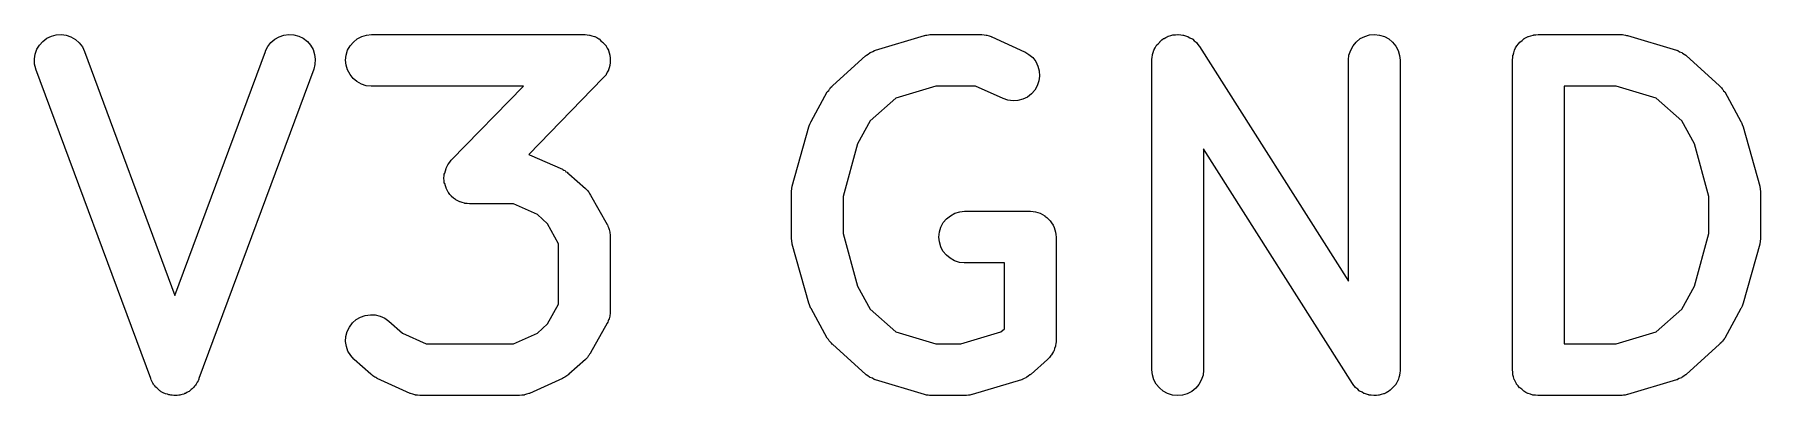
# Model space of a CAD drawing. Extents: x 195.1 to 235.6, y -142.5 to -103.4.
# Drawn here: x 230.39 to 235.41, y -109.08 to -108.03 of the extents above; entities that cross this region are included whole.
import ezdxf

# ---------------------------------------------------------------- set-up
doc = ezdxf.new("R2010")
doc.units = 0
doc.layers.add('BLACK', color=7, linetype='CONTINUOUS')

msp = doc.modelspace()

# ---------------------------------------------------------------- linework, layer by layer
at = {"layer": 'BLACK', "linetype": 'CONTINUOUS'}
for p, q in [((230.416, -108.052), (230.428, -108.043)), ((230.428, -108.043), (230.441, -108.037)), ((230.441, -108.037), (230.455, -108.033)), ((230.455, -108.033), (230.47, -108.032)), ((230.47, -108.032), (230.484, -108.034)), ((230.484, -108.034), (230.498, -108.039)), ((230.498, -108.039), (230.511, -108.047)), ((231.09, -108.046), (231.103, -108.039)), ((231.103, -108.039), (231.117, -108.034)), ((231.117, -108.034), (231.131, -108.032)), ((231.131, -108.032), (231.146, -108.033)), ((231.146, -108.033), (231.16, -108.037)), ((231.16, -108.037), (231.173, -108.043)), ((231.173, -108.043), (231.185, -108.052)), ((231.33, -108.045), (231.343, -108.038)), ((231.343, -108.038), (231.357, -108.034)), ((231.357, -108.034), (231.371, -108.032)), ((231.371, -108.032), (231.99, -108.032)), ((231.99, -108.032), (231.992, -108.032)), ((231.992, -108.032), (231.998, -108.033)), ((231.998, -108.033), (232.005, -108.034)), ((232.005, -108.034), (232.005, -108.034)), ((232.005, -108.034), (232.006, -108.034)), ((232.006, -108.034), (232.012, -108.036)), ((232.012, -108.036), (232.019, -108.038)), ((232.019, -108.038), (232.019, -108.038)), ((232.019, -108.038), (232.02, -108.038)), ((232.02, -108.038), (232.026, -108.041)), ((232.026, -108.041), (232.032, -108.045)), ((232.836, -108.078), (232.978, -108.035)), ((232.978, -108.035), (232.979, -108.035)), ((232.979, -108.035), (232.982, -108.034)), ((232.982, -108.034), (232.985, -108.034)), ((232.985, -108.034), (232.99, -108.033)), ((232.99, -108.033), (232.994, -108.032)), ((232.994, -108.032), (232.997, -108.032)), ((232.997, -108.032), (233, -108.032)), ((233, -108.032), (233.143, -108.032)), ((233.143, -108.032), (233.144, -108.032)), ((233.144, -108.032), (233.145, -108.032)), ((233.145, -108.032), (233.145, -108.032)), ((233.145, -108.032), (233.152, -108.033)), ((233.152, -108.033), (233.158, -108.034)), ((233.158, -108.034), (233.159, -108.034)), ((233.159, -108.034), (233.16, -108.034)), ((233.16, -108.034), (233.166, -108.036)), ((233.166, -108.036), (233.172, -108.038)), ((233.172, -108.038), (233.173, -108.039)), ((233.173, -108.039), (233.174, -108.039)), ((233.174, -108.039), (233.269, -108.082)), ((233.668, -108.048), (233.673, -108.044)), ((233.673, -108.044), (233.674, -108.044)), ((233.674, -108.044), (233.675, -108.044)), ((233.675, -108.044), (233.68, -108.041)), ((233.68, -108.041), (233.686, -108.038)), ((233.686, -108.038), (233.687, -108.037)), ((233.687, -108.037), (233.688, -108.037)), ((233.688, -108.037), (233.694, -108.035)), ((233.694, -108.035), (233.7, -108.033)), ((233.7, -108.033), (233.701, -108.033)), ((233.701, -108.033), (233.702, -108.033)), ((233.702, -108.033), (233.708, -108.033)), ((233.708, -108.033), (233.715, -108.032)), ((233.715, -108.032), (233.716, -108.032)), ((233.716, -108.032), (233.716, -108.032)), ((233.716, -108.032), (233.723, -108.033)), ((233.723, -108.033), (233.729, -108.034)), ((233.729, -108.034), (233.73, -108.034)), ((233.73, -108.034), (233.731, -108.034)), ((233.731, -108.034), (233.737, -108.036)), ((233.737, -108.036), (233.743, -108.038)), ((233.743, -108.038), (233.744, -108.038)), ((233.744, -108.038), (233.745, -108.039)), ((233.745, -108.039), (233.75, -108.042)), ((233.75, -108.042), (233.756, -108.045)), ((234.233, -108.054), (234.245, -108.044)), ((234.245, -108.044), (234.258, -108.038)), ((234.258, -108.038), (234.272, -108.033)), ((234.272, -108.033), (234.286, -108.032)), ((234.286, -108.032), (234.301, -108.034)), ((234.301, -108.034), (234.315, -108.038)), ((234.315, -108.038), (234.328, -108.045)), ((234.721, -108.044), (234.727, -108.041)), ((234.721, -108.045), (234.721, -108.044)), ((234.727, -108.041), (234.733, -108.038)), ((234.733, -108.038), (234.734, -108.038)), ((234.734, -108.038), (234.741, -108.036)), ((234.734, -108.038), (234.734, -108.038)), ((234.741, -108.036), (234.747, -108.034)), ((234.747, -108.034), (234.748, -108.034)), ((234.748, -108.034), (234.748, -108.033)), ((234.748, -108.033), (234.755, -108.033)), ((234.755, -108.033), (234.762, -108.032)), ((234.762, -108.032), (235, -108.032)), ((235, -108.032), (235.001, -108.032)), ((235.001, -108.032), (235.004, -108.032)), ((235.004, -108.032), (235.007, -108.032)), ((235.007, -108.032), (235.011, -108.033)), ((235.011, -108.033), (235.016, -108.034)), ((235.016, -108.034), (235.019, -108.035)), ((235.019, -108.035), (235.022, -108.035)), ((235.022, -108.035), (235.164, -108.078)), ((230.392, -108.103), (230.394, -108.089)), ((230.394, -108.089), (230.399, -108.075)), ((230.399, -108.075), (230.406, -108.063)), ((230.406, -108.063), (230.416, -108.052)), ((230.511, -108.047), (230.522, -108.056)), ((230.522, -108.056), (230.531, -108.068)), ((230.531, -108.068), (230.537, -108.081)), ((230.537, -108.081), (230.8, -108.791)), ((230.8, -108.791), (231.063, -108.081)), ((231.063, -108.08), (231.07, -108.067)), ((231.063, -108.081), (231.063, -108.08)), ((231.07, -108.067), (231.079, -108.055)), ((231.079, -108.055), (231.09, -108.046)), ((231.185, -108.052), (231.194, -108.063)), ((231.194, -108.063), (231.202, -108.076)), ((231.202, -108.076), (231.206, -108.09)), ((231.206, -108.09), (231.208, -108.104)), ((231.296, -108.107), (231.298, -108.092)), ((231.298, -108.092), (231.302, -108.078)), ((231.302, -108.078), (231.309, -108.065)), ((231.309, -108.065), (231.319, -108.054)), ((231.319, -108.054), (231.33, -108.045)), ((232.032, -108.045), (232.032, -108.045)), ((232.032, -108.045), (232.033, -108.045)), ((232.033, -108.045), (232.038, -108.05)), ((232.038, -108.05), (232.043, -108.054)), ((232.043, -108.054), (232.044, -108.054)), ((232.044, -108.054), (232.044, -108.055)), ((232.044, -108.055), (232.048, -108.06)), ((232.048, -108.06), (232.053, -108.065)), ((232.053, -108.065), (232.053, -108.066)), ((232.053, -108.066), (232.053, -108.066)), ((232.053, -108.066), (232.056, -108.072)), ((232.056, -108.072), (232.06, -108.078)), ((232.06, -108.078), (232.06, -108.078)), ((232.06, -108.078), (232.06, -108.079)), ((232.06, -108.079), (232.062, -108.085)), ((232.062, -108.085), (232.064, -108.092)), ((232.064, -108.092), (232.064, -108.092)), ((232.064, -108.092), (232.064, -108.093)), ((232.064, -108.093), (232.065, -108.1)), ((232.712, -108.18), (232.807, -108.094)), ((232.807, -108.094), (232.808, -108.094)), ((232.808, -108.094), (232.809, -108.093)), ((232.809, -108.093), (232.81, -108.092)), ((232.81, -108.092), (232.815, -108.089)), ((232.815, -108.089), (232.82, -108.085)), ((232.82, -108.085), (232.821, -108.084)), ((232.821, -108.084), (232.822, -108.084)), ((232.822, -108.084), (232.828, -108.081)), ((232.828, -108.081), (232.833, -108.079)), ((232.833, -108.079), (232.834, -108.079)), ((232.834, -108.079), (232.836, -108.078)), ((233.269, -108.082), (233.27, -108.082)), ((233.27, -108.082), (233.282, -108.09)), ((233.282, -108.09), (233.293, -108.099)), ((233.64, -108.098), (233.641, -108.092)), ((233.641, -108.09), (233.643, -108.084)), ((233.641, -108.091), (233.641, -108.09)), ((233.641, -108.092), (233.641, -108.091)), ((233.643, -108.084), (233.645, -108.078)), ((233.645, -108.078), (233.646, -108.077)), ((233.646, -108.076), (233.649, -108.071)), ((233.646, -108.077), (233.646, -108.076)), ((233.649, -108.071), (233.652, -108.065)), ((233.652, -108.065), (233.653, -108.064)), ((233.653, -108.063), (233.658, -108.059)), ((233.653, -108.064), (233.653, -108.063)), ((233.658, -108.059), (233.662, -108.054)), ((233.662, -108.053), (233.663, -108.052)), ((233.662, -108.054), (233.662, -108.053)), ((233.663, -108.052), (233.668, -108.048)), ((233.756, -108.045), (233.757, -108.045)), ((233.757, -108.045), (233.758, -108.046)), ((233.758, -108.046), (233.762, -108.05)), ((233.762, -108.05), (233.768, -108.054)), ((233.768, -108.054), (233.768, -108.055)), ((233.768, -108.055), (233.769, -108.055)), ((233.769, -108.055), (233.773, -108.061)), ((233.773, -108.061), (233.777, -108.066)), ((233.777, -108.066), (233.777, -108.066)), ((233.777, -108.066), (233.778, -108.067)), ((233.778, -108.067), (234.211, -108.749)), ((234.211, -108.106), (234.212, -108.092)), ((234.212, -108.092), (234.217, -108.078)), ((234.217, -108.078), (234.224, -108.065)), ((234.224, -108.065), (234.233, -108.054)), ((234.328, -108.045), (234.339, -108.054)), ((234.339, -108.054), (234.348, -108.066)), ((234.348, -108.066), (234.355, -108.079)), ((234.355, -108.079), (234.359, -108.093)), ((234.359, -108.093), (234.361, -108.107)), ((234.688, -108.099), (234.688, -108.092)), ((234.688, -108.092), (234.689, -108.092)), ((234.689, -108.092), (234.691, -108.085)), ((234.689, -108.092), (234.689, -108.092)), ((234.691, -108.085), (234.693, -108.078)), ((234.693, -108.078), (234.696, -108.071)), ((234.693, -108.078), (234.693, -108.078)), ((234.693, -108.078), (234.693, -108.078)), ((234.696, -108.071), (234.7, -108.065)), ((234.7, -108.065), (234.705, -108.059)), ((234.7, -108.065), (234.7, -108.065)), ((234.7, -108.065), (234.7, -108.065)), ((234.705, -108.059), (234.709, -108.054)), ((234.709, -108.054), (234.715, -108.049)), ((234.709, -108.054), (234.709, -108.054)), ((234.709, -108.054), (234.709, -108.054)), ((234.715, -108.049), (234.72, -108.045)), ((234.72, -108.045), (234.721, -108.045)), ((235.164, -108.078), (235.165, -108.078)), ((235.165, -108.078), (235.167, -108.079)), ((235.167, -108.079), (235.168, -108.079)), ((235.168, -108.079), (235.173, -108.082)), ((235.173, -108.082), (235.179, -108.084)), ((235.179, -108.084), (235.18, -108.085)), ((235.18, -108.085), (235.181, -108.086)), ((235.181, -108.086), (235.186, -108.089)), ((235.186, -108.089), (235.191, -108.092)), ((235.191, -108.092), (235.192, -108.093)), ((235.192, -108.093), (235.193, -108.094)), ((235.193, -108.094), (235.288, -108.18)), ((230.392, -108.118), (230.392, -108.103)), ((230.396, -108.132), (230.392, -108.118)), ((230.396, -108.133), (230.396, -108.132)), ((230.73, -109.033), (230.396, -108.133)), ((231.204, -108.133), (230.87, -109.033)), ((231.207, -108.119), (231.204, -108.133)), ((231.208, -108.104), (231.207, -108.119)), ((231.298, -108.121), (231.296, -108.107)), ((231.302, -108.135), (231.298, -108.121)), ((231.309, -108.148), (231.302, -108.135)), ((232.056, -108.142), (232.053, -108.148)), ((232.06, -108.136), (232.056, -108.142)), ((232.062, -108.129), (232.06, -108.135)), ((232.06, -108.135), (232.06, -108.136)), ((232.06, -108.136), (232.06, -108.136)), ((232.064, -108.122), (232.062, -108.129)), ((232.065, -108.114), (232.064, -108.121)), ((232.064, -108.121), (232.064, -108.122)), ((232.064, -108.122), (232.064, -108.122)), ((232.065, -108.1), (232.065, -108.106)), ((232.065, -108.106), (232.065, -108.107)), ((232.065, -108.107), (232.065, -108.108)), ((232.065, -108.108), (232.065, -108.114)), ((233.293, -108.099), (233.302, -108.111)), ((233.302, -108.111), (233.308, -108.124)), ((233.308, -108.124), (233.312, -108.138)), ((233.312, -108.138), (233.313, -108.153)), ((233.639, -108.105), (233.64, -108.098)), ((233.639, -108.106), (233.639, -108.105)), ((233.639, -108.105), (233.639, -108.105)), ((233.639, -108.107), (233.639, -108.106)), ((233.639, -109.007), (233.639, -108.107)), ((234.211, -108.107), (234.211, -108.106)), ((234.211, -108.749), (234.211, -108.107)), ((234.361, -108.107), (234.361, -109.007)), ((234.687, -108.106), (234.688, -108.099)), ((234.687, -108.107), (234.687, -108.106)), ((234.687, -109.007), (234.687, -108.107)), ((234.687, -108.107), (234.687, -108.107)), ((234.687, -108.107), (234.687, -108.107)), ((234.687, -108.107), (234.687, -108.107)), ((231.318, -108.16), (231.309, -108.148)), ((231.329, -108.169), (231.318, -108.16)), ((231.342, -108.176), (231.329, -108.169)), ((231.356, -108.181), (231.342, -108.176)), ((231.37, -108.182), (231.356, -108.181)), ((231.371, -108.182), (231.37, -108.182)), ((231.813, -108.182), (231.371, -108.182)), ((231.603, -108.398), (231.813, -108.182)), ((232.044, -108.159), (231.829, -108.381)), ((232.048, -108.154), (232.044, -108.159)), ((232.053, -108.149), (232.048, -108.154)), ((232.053, -108.148), (232.053, -108.149)), ((232.053, -108.149), (232.053, -108.149)), ((232.697, -108.198), (232.7, -108.195)), ((232.7, -108.195), (232.702, -108.191)), ((232.702, -108.191), (232.704, -108.189)), ((232.704, -108.189), (232.705, -108.186)), ((232.705, -108.186), (232.709, -108.183)), ((232.709, -108.183), (232.712, -108.18)), ((233.011, -108.182), (232.895, -108.217)), ((233.127, -108.182), (233.011, -108.182)), ((233.207, -108.218), (233.127, -108.182)), ((233.299, -108.194), (233.289, -108.205)), ((233.306, -108.181), (233.299, -108.194)), ((233.311, -108.167), (233.306, -108.181)), ((233.313, -108.153), (233.311, -108.167)), ((234.837, -108.182), (234.837, -108.932)), ((234.989, -108.182), (234.837, -108.182)), ((235.105, -108.217), (234.989, -108.182)), ((235.288, -108.18), (235.289, -108.181)), ((235.289, -108.181), (235.292, -108.184)), ((235.292, -108.184), (235.295, -108.187)), ((235.295, -108.187), (235.297, -108.19)), ((235.297, -108.19), (235.299, -108.192)), ((235.299, -108.192), (235.301, -108.196)), ((232.649, -108.285), (232.696, -108.199)), ((232.696, -108.199), (232.697, -108.198)), ((232.895, -108.217), (232.821, -108.283)), ((233.221, -108.223), (233.207, -108.218)), ((233.236, -108.225), (233.221, -108.223)), ((233.25, -108.224), (233.236, -108.225)), ((233.264, -108.22), (233.25, -108.224)), ((233.278, -108.214), (233.264, -108.22)), ((233.289, -108.205), (233.278, -108.214)), ((235.179, -108.283), (235.105, -108.217)), ((235.301, -108.196), (235.304, -108.199)), ((235.304, -108.199), (235.351, -108.285)), ((232.643, -108.298), (232.645, -108.293)), ((232.645, -108.293), (232.648, -108.287)), ((232.648, -108.286), (232.649, -108.285)), ((232.648, -108.287), (232.648, -108.286)), ((232.821, -108.283), (232.784, -108.35)), ((235.216, -108.35), (235.179, -108.283)), ((235.351, -108.285), (235.352, -108.286)), ((235.352, -108.286), (235.352, -108.287)), ((235.352, -108.287), (235.353, -108.288)), ((235.353, -108.288), (235.355, -108.294)), ((235.355, -108.294), (235.357, -108.299)), ((232.594, -108.473), (232.642, -108.301)), ((232.642, -108.3), (232.643, -108.299)), ((232.642, -108.301), (232.642, -108.3)), ((232.643, -108.299), (232.643, -108.298)), ((235.357, -108.299), (235.358, -108.3)), ((235.358, -108.3), (235.358, -108.301)), ((235.358, -108.301), (235.406, -108.473)), ((231.829, -108.381), (231.83, -108.381)), ((231.83, -108.381), (231.83, -108.381)), ((231.83, -108.381), (231.831, -108.382)), ((231.831, -108.382), (231.926, -108.424)), ((232.784, -108.35), (232.742, -108.503)), ((234.222, -109.047), (233.789, -108.365)), ((233.789, -108.365), (233.789, -109.007)), ((235.258, -108.503), (235.216, -108.35)), ((231.582, -108.449), (231.583, -108.443)), ((231.583, -108.443), (231.583, -108.436)), ((231.583, -108.436), (231.584, -108.436)), ((231.584, -108.435), (231.586, -108.429)), ((231.584, -108.436), (231.584, -108.435)), ((231.586, -108.429), (231.588, -108.422)), ((231.588, -108.421), (231.591, -108.415)), ((231.588, -108.422), (231.588, -108.421)), ((231.588, -108.422), (231.588, -108.422)), ((231.591, -108.415), (231.594, -108.409)), ((231.594, -108.409), (231.595, -108.409)), ((231.595, -108.408), (231.599, -108.403)), ((231.595, -108.409), (231.595, -108.408)), ((231.599, -108.403), (231.603, -108.398)), ((231.926, -108.424), (231.927, -108.425)), ((231.927, -108.425), (231.93, -108.427)), ((231.93, -108.427), (231.934, -108.428)), ((231.934, -108.428), (231.936, -108.431)), ((231.936, -108.431), (231.94, -108.432)), ((231.94, -108.432), (231.942, -108.435)), ((231.942, -108.435), (231.945, -108.437)), ((231.945, -108.437), (231.993, -108.48)), ((231.582, -108.45), (231.582, -108.449)), ((231.582, -108.451), (231.582, -108.45)), ((231.583, -108.457), (231.582, -108.451)), ((231.583, -108.464), (231.583, -108.457)), ((231.584, -108.465), (231.583, -108.464)), ((231.586, -108.472), (231.584, -108.465)), ((231.584, -108.465), (231.584, -108.465)), ((231.588, -108.478), (231.586, -108.472)), ((231.588, -108.479), (231.588, -108.478)), ((231.591, -108.485), (231.588, -108.479)), ((231.588, -108.479), (231.588, -108.479)), ((231.594, -108.491), (231.591, -108.485)), ((231.595, -108.492), (231.594, -108.491)), ((231.599, -108.497), (231.595, -108.492)), ((231.595, -108.492), (231.595, -108.492)), ((231.993, -108.48), (231.994, -108.481)), ((231.994, -108.481), (231.997, -108.484)), ((231.997, -108.484), (232, -108.487)), ((232, -108.487), (232.002, -108.49)), ((232.002, -108.49), (232.004, -108.492)), ((232.004, -108.492), (232.006, -108.496)), ((232.006, -108.496), (232.008, -108.499)), ((232.592, -108.487), (232.593, -108.482)), ((232.592, -108.49), (232.592, -108.487)), ((232.592, -108.492), (232.592, -108.49)), ((232.592, -108.493), (232.592, -108.492)), ((232.592, -108.621), (232.592, -108.493)), ((232.593, -108.477), (232.594, -108.475)), ((232.593, -108.482), (232.593, -108.477)), ((232.594, -108.475), (232.594, -108.473)), ((235.406, -108.473), (235.406, -108.474)), ((235.406, -108.474), (235.406, -108.476)), ((235.406, -108.476), (235.407, -108.478)), ((235.407, -108.478), (235.407, -108.483)), ((235.407, -108.483), (235.408, -108.488)), ((235.408, -108.488), (235.408, -108.491)), ((235.408, -108.491), (235.408, -108.493)), ((235.408, -108.493), (235.408, -108.621)), ((231.604, -108.502), (231.599, -108.497)), ((231.604, -108.503), (231.604, -108.502)), ((231.61, -108.508), (231.604, -108.503)), ((231.604, -108.503), (231.604, -108.503)), ((231.615, -108.512), (231.61, -108.508)), ((231.616, -108.513), (231.615, -108.512)), ((231.615, -108.512), (231.615, -108.512)), ((231.622, -108.516), (231.616, -108.513)), ((231.628, -108.519), (231.622, -108.516)), ((231.629, -108.519), (231.628, -108.519)), ((231.628, -108.519), (231.628, -108.519)), ((231.635, -108.521), (231.629, -108.519)), ((231.642, -108.523), (231.635, -108.521)), ((231.643, -108.524), (231.642, -108.523)), ((231.642, -108.523), (231.642, -108.523)), ((231.649, -108.524), (231.643, -108.524)), ((231.656, -108.525), (231.649, -108.524)), ((231.657, -108.525), (231.656, -108.525)), ((231.784, -108.525), (231.657, -108.525)), ((231.854, -108.556), (231.784, -108.525)), ((232.008, -108.499), (232.056, -108.585)), ((232.742, -108.503), (232.742, -108.611)), ((233.081, -108.548), (233.095, -108.546)), ((233.095, -108.546), (233.286, -108.546)), ((233.286, -108.546), (233.286, -108.546)), ((233.286, -108.546), (233.286, -108.546)), ((233.286, -108.546), (233.286, -108.546)), ((233.286, -108.546), (233.287, -108.546)), ((233.287, -108.546), (233.294, -108.547)), ((235.258, -108.611), (235.258, -108.503)), ((231.883, -108.583), (231.854, -108.556)), ((231.915, -108.641), (231.883, -108.583)), ((232.056, -108.585), (232.057, -108.586)), ((232.057, -108.586), (232.058, -108.589)), ((232.058, -108.589), (232.06, -108.593)), ((232.06, -108.593), (232.061, -108.596)), ((232.061, -108.596), (232.062, -108.599)), ((233.022, -108.606), (233.026, -108.592)), ((233.026, -108.592), (233.033, -108.579)), ((233.033, -108.579), (233.042, -108.568)), ((233.042, -108.568), (233.054, -108.559)), ((233.054, -108.559), (233.067, -108.552)), ((233.067, -108.552), (233.081, -108.548)), ((233.294, -108.547), (233.301, -108.548)), ((233.301, -108.548), (233.301, -108.548)), ((233.301, -108.548), (233.301, -108.548)), ((233.301, -108.548), (233.308, -108.55)), ((233.308, -108.55), (233.315, -108.552)), ((233.315, -108.552), (233.315, -108.552)), ((233.315, -108.552), (233.315, -108.552)), ((233.315, -108.552), (233.321, -108.556)), ((233.321, -108.556), (233.328, -108.559)), ((233.328, -108.559), (233.328, -108.559)), ((233.328, -108.559), (233.328, -108.56)), ((233.328, -108.56), (233.334, -108.564)), ((233.334, -108.564), (233.339, -108.569)), ((233.339, -108.569), (233.339, -108.569)), ((233.339, -108.569), (233.339, -108.569)), ((233.339, -108.569), (233.344, -108.574)), ((233.344, -108.574), (233.348, -108.58)), ((233.348, -108.58), (233.348, -108.58)), ((233.348, -108.58), (233.348, -108.58)), ((233.348, -108.58), (233.352, -108.587)), ((233.352, -108.587), (233.355, -108.593)), ((233.355, -108.593), (233.355, -108.593)), ((233.355, -108.593), (233.355, -108.593)), ((233.355, -108.593), (233.357, -108.6)), ((231.915, -108.816), (231.915, -108.641)), ((232.062, -108.599), (232.063, -108.603)), ((232.063, -108.603), (232.064, -108.607)), ((232.064, -108.607), (232.064, -108.61)), ((232.064, -108.61), (232.065, -108.614)), ((232.065, -108.614), (232.065, -108.618)), ((232.065, -108.618), (232.065, -108.621)), ((232.065, -108.621), (232.065, -108.836)), ((232.592, -108.624), (232.592, -108.621)), ((232.592, -108.626), (232.592, -108.624)), ((232.593, -108.631), (232.592, -108.626)), ((232.593, -108.636), (232.593, -108.631)), ((232.594, -108.638), (232.593, -108.636)), ((232.594, -108.64), (232.594, -108.638)), ((232.594, -108.642), (232.594, -108.64)), ((232.642, -108.813), (232.594, -108.642)), ((232.742, -108.611), (232.784, -108.764)), ((233.02, -108.621), (233.022, -108.606)), ((233.022, -108.635), (233.02, -108.621)), ((233.026, -108.65), (233.022, -108.635)), ((233.357, -108.6), (233.359, -108.607)), ((233.359, -108.607), (233.359, -108.607)), ((233.359, -108.607), (233.359, -108.607)), ((233.359, -108.607), (233.36, -108.614)), ((233.36, -108.614), (233.361, -108.621)), ((233.361, -108.621), (233.361, -108.921)), ((235.216, -108.764), (235.258, -108.611)), ((235.406, -108.642), (235.358, -108.813)), ((235.407, -108.637), (235.406, -108.639)), ((235.406, -108.639), (235.406, -108.642)), ((235.408, -108.627), (235.407, -108.632)), ((235.407, -108.632), (235.407, -108.637)), ((235.408, -108.621), (235.408, -108.622)), ((235.408, -108.622), (235.408, -108.625)), ((235.408, -108.625), (235.408, -108.627)), ((233.032, -108.662), (233.026, -108.65)), ((233.042, -108.674), (233.032, -108.662)), ((233.053, -108.683), (233.042, -108.674)), ((233.066, -108.69), (233.053, -108.683)), ((233.08, -108.695), (233.066, -108.69)), ((233.094, -108.696), (233.08, -108.695)), ((233.095, -108.696), (233.094, -108.696)), ((233.211, -108.696), (233.095, -108.696)), ((233.211, -108.888), (233.211, -108.696)), ((232.784, -108.764), (232.821, -108.831)), ((235.179, -108.831), (235.216, -108.764)), ((231.353, -108.849), (231.368, -108.847)), ((231.368, -108.847), (231.382, -108.847)), ((231.382, -108.847), (231.397, -108.851)), ((231.883, -108.874), (231.915, -108.816)), ((232.065, -108.844), (232.064, -108.848)), ((232.065, -108.836), (232.065, -108.837)), ((232.065, -108.837), (232.065, -108.841)), ((232.065, -108.841), (232.065, -108.844)), ((232.642, -108.814), (232.642, -108.813)), ((232.643, -108.815), (232.642, -108.814)), ((232.645, -108.821), (232.643, -108.815)), ((232.647, -108.827), (232.645, -108.821)), ((232.648, -108.827), (232.647, -108.827)), ((232.648, -108.828), (232.648, -108.827)), ((232.649, -108.829), (232.648, -108.828)), ((232.696, -108.915), (232.649, -108.829)), ((232.821, -108.831), (232.895, -108.897)), ((235.105, -108.897), (235.179, -108.831)), ((235.351, -108.829), (235.304, -108.915)), ((235.352, -108.828), (235.351, -108.829)), ((235.355, -108.822), (235.352, -108.828)), ((235.352, -108.828), (235.352, -108.828)), ((235.357, -108.816), (235.355, -108.822)), ((235.358, -108.814), (235.357, -108.815)), ((235.357, -108.815), (235.357, -108.816)), ((235.358, -108.813), (235.358, -108.814)), ((231.297, -108.91), (231.301, -108.896)), ((231.301, -108.896), (231.307, -108.883)), ((231.307, -108.883), (231.316, -108.871)), ((231.316, -108.871), (231.327, -108.861)), ((231.327, -108.861), (231.339, -108.854)), ((231.339, -108.854), (231.353, -108.849)), ((231.397, -108.851), (231.41, -108.857)), ((231.41, -108.857), (231.422, -108.866)), ((231.422, -108.866), (231.461, -108.901)), ((231.854, -108.901), (231.883, -108.874)), ((232.056, -108.872), (232.008, -108.958)), ((232.058, -108.869), (232.056, -108.872)), ((232.059, -108.865), (232.058, -108.869)), ((232.06, -108.862), (232.059, -108.865)), ((232.062, -108.859), (232.06, -108.862)), ((232.063, -108.855), (232.062, -108.859)), ((232.064, -108.851), (232.063, -108.855)), ((232.064, -108.848), (232.064, -108.851)), ((232.895, -108.897), (233.011, -108.932)), ((233.084, -108.932), (233.2, -108.897)), ((233.2, -108.897), (233.211, -108.888)), ((234.989, -108.932), (235.105, -108.897)), ((231.296, -108.925), (231.297, -108.91)), ((231.299, -108.939), (231.296, -108.925)), ((231.303, -108.953), (231.299, -108.939)), ((231.461, -108.901), (231.53, -108.932)), ((231.53, -108.932), (231.784, -108.932)), ((231.784, -108.932), (231.854, -108.901)), ((232.699, -108.919), (232.696, -108.915)), ((232.701, -108.923), (232.699, -108.919)), ((232.703, -108.925), (232.701, -108.923)), ((232.705, -108.927), (232.703, -108.925)), ((232.708, -108.93), (232.705, -108.927)), ((232.711, -108.934), (232.708, -108.93)), ((232.712, -108.934), (232.711, -108.934)), ((232.807, -109.02), (232.712, -108.934)), ((233.011, -108.932), (233.084, -108.932)), ((233.356, -108.945), (233.355, -108.951)), ((233.358, -108.94), (233.356, -108.945)), ((233.359, -108.939), (233.358, -108.94)), ((233.36, -108.931), (233.359, -108.937)), ((233.359, -108.937), (233.359, -108.939)), ((233.361, -108.926), (233.36, -108.931)), ((233.361, -108.921), (233.361, -108.922)), ((233.361, -108.922), (233.361, -108.924)), ((233.361, -108.924), (233.361, -108.926)), ((234.837, -108.932), (234.989, -108.932)), ((235.288, -108.934), (235.193, -109.02)), ((235.291, -108.931), (235.288, -108.934)), ((235.295, -108.928), (235.291, -108.931)), ((235.296, -108.926), (235.295, -108.928)), ((235.298, -108.924), (235.296, -108.926)), ((235.301, -108.92), (235.298, -108.924)), ((235.303, -108.916), (235.301, -108.92)), ((235.304, -108.915), (235.303, -108.916)), ((231.311, -108.966), (231.303, -108.953)), ((231.32, -108.976), (231.311, -108.966)), ((231.321, -108.977), (231.32, -108.976)), ((231.369, -109.02), (231.321, -108.977)), ((231.993, -108.977), (231.945, -109.02)), ((231.996, -108.974), (231.993, -108.977)), ((231.999, -108.971), (231.996, -108.974)), ((232.001, -108.968), (231.999, -108.971)), ((232.003, -108.966), (232.001, -108.968)), ((232.005, -108.962), (232.003, -108.966)), ((232.008, -108.959), (232.005, -108.962)), ((232.008, -108.958), (232.008, -108.959)), ((233.336, -108.977), (233.288, -109.02)), ((233.337, -108.976), (233.336, -108.977)), ((233.338, -108.975), (233.337, -108.976)), ((233.342, -108.971), (233.338, -108.975)), ((233.346, -108.966), (233.342, -108.971)), ((233.347, -108.965), (233.346, -108.966)), ((233.348, -108.964), (233.347, -108.965)), ((233.35, -108.959), (233.348, -108.964)), ((233.353, -108.954), (233.35, -108.959)), ((233.354, -108.952), (233.353, -108.954)), ((233.355, -108.951), (233.354, -108.952)), ((230.731, -109.036), (230.73, -109.033)), ((230.732, -109.038), (230.731, -109.036)), ((230.734, -109.042), (230.732, -109.038)), ((230.736, -109.046), (230.734, -109.042)), ((230.738, -109.049), (230.736, -109.046)), ((230.863, -109.047), (230.862, -109.049)), ((230.865, -109.043), (230.863, -109.047)), ((230.868, -109.039), (230.865, -109.043)), ((230.869, -109.037), (230.868, -109.039)), ((230.87, -109.034), (230.869, -109.037)), ((230.87, -109.033), (230.87, -109.034)), ((231.372, -109.022), (231.369, -109.02)), ((231.375, -109.025), (231.372, -109.022)), ((231.378, -109.027), (231.375, -109.025)), ((231.381, -109.029), (231.378, -109.027)), ((231.384, -109.03), (231.381, -109.029)), ((231.387, -109.032), (231.384, -109.03)), ((231.388, -109.033), (231.387, -109.032)), ((231.484, -109.076), (231.388, -109.033)), ((231.926, -109.033), (231.831, -109.076)), ((231.929, -109.031), (231.926, -109.033)), ((231.933, -109.029), (231.929, -109.031)), ((231.936, -109.027), (231.933, -109.029)), ((231.939, -109.025), (231.936, -109.027)), ((231.942, -109.023), (231.939, -109.025)), ((231.945, -109.021), (231.942, -109.023)), ((231.945, -109.02), (231.945, -109.021)), ((232.808, -109.021), (232.807, -109.02)), ((232.809, -109.022), (232.808, -109.021)), ((232.814, -109.025), (232.809, -109.022)), ((232.819, -109.029), (232.814, -109.025)), ((232.82, -109.029), (232.819, -109.029)), ((232.821, -109.03), (232.82, -109.029)), ((232.827, -109.032), (232.821, -109.03)), ((232.832, -109.035), (232.827, -109.032)), ((232.833, -109.035), (232.832, -109.035)), ((232.835, -109.036), (232.833, -109.035)), ((232.836, -109.036), (232.835, -109.036)), ((232.978, -109.079), (232.836, -109.036)), ((233.26, -109.036), (233.117, -109.079)), ((233.261, -109.036), (233.26, -109.036)), ((233.262, -109.035), (233.261, -109.036)), ((233.268, -109.033), (233.262, -109.035)), ((233.273, -109.031), (233.268, -109.033)), ((233.274, -109.03), (233.273, -109.031)), ((233.276, -109.029), (233.274, -109.03)), ((233.28, -109.026), (233.276, -109.029)), ((233.285, -109.022), (233.28, -109.026)), ((233.286, -109.022), (233.285, -109.022)), ((233.287, -109.021), (233.286, -109.022)), ((233.288, -109.02), (233.287, -109.021)), ((233.641, -109.022), (233.639, -109.007)), ((233.645, -109.036), (233.641, -109.022)), ((233.652, -109.049), (233.645, -109.036)), ((233.783, -109.037), (233.776, -109.05)), ((233.788, -109.023), (233.783, -109.037)), ((233.789, -109.008), (233.788, -109.023)), ((233.789, -109.007), (233.789, -109.008)), ((234.223, -109.048), (234.222, -109.047)), ((234.351, -109.044), (234.348, -109.05)), ((234.354, -109.038), (234.351, -109.044)), ((234.355, -109.037), (234.354, -109.037)), ((234.354, -109.037), (234.354, -109.038)), ((234.357, -109.03), (234.355, -109.037)), ((234.359, -109.024), (234.357, -109.03)), ((234.36, -109.016), (234.359, -109.023)), ((234.359, -109.023), (234.359, -109.023)), ((234.359, -109.023), (234.359, -109.024)), ((234.361, -109.01), (234.36, -109.016)), ((234.361, -109.007), (234.361, -109.008)), ((234.361, -109.008), (234.361, -109.009)), ((234.361, -109.009), (234.361, -109.01)), ((234.688, -109.014), (234.687, -109.007)), ((234.688, -109.021), (234.688, -109.014)), ((234.688, -109.022), (234.688, -109.021)), ((234.688, -109.021), (234.688, -109.021)), ((234.69, -109.028), (234.688, -109.022)), ((234.692, -109.035), (234.69, -109.028)), ((234.693, -109.036), (234.692, -109.035)), ((234.692, -109.035), (234.692, -109.035)), ((234.696, -109.042), (234.693, -109.036)), ((234.699, -109.048), (234.696, -109.042)), ((235.164, -109.036), (235.022, -109.079)), ((235.166, -109.036), (235.164, -109.036)), ((235.167, -109.035), (235.166, -109.036)), ((235.172, -109.033), (235.167, -109.035)), ((235.178, -109.031), (235.172, -109.033)), ((235.179, -109.03), (235.178, -109.031)), ((235.18, -109.029), (235.179, -109.03)), ((235.185, -109.026), (235.18, -109.029)), ((235.19, -109.022), (235.185, -109.026)), ((235.191, -109.022), (235.19, -109.022)), ((235.192, -109.021), (235.191, -109.022)), ((235.193, -109.02), (235.192, -109.021)), ((230.739, -109.051), (230.738, -109.049)), ((230.742, -109.054), (230.739, -109.051)), ((230.745, -109.058), (230.742, -109.054)), ((230.747, -109.06), (230.745, -109.058)), ((230.749, -109.062), (230.747, -109.06)), ((230.752, -109.065), (230.749, -109.062)), ((230.756, -109.068), (230.752, -109.065)), ((230.758, -109.069), (230.756, -109.068)), ((230.76, -109.071), (230.758, -109.069)), ((230.764, -109.073), (230.76, -109.071)), ((230.768, -109.075), (230.764, -109.073)), ((230.771, -109.076), (230.768, -109.075)), ((230.773, -109.077), (230.771, -109.076)), ((230.778, -109.078), (230.773, -109.077)), ((230.782, -109.08), (230.778, -109.078)), ((230.785, -109.08), (230.782, -109.08)), ((230.788, -109.081), (230.785, -109.08)), ((230.792, -109.081), (230.788, -109.081)), ((230.797, -109.082), (230.792, -109.081)), ((230.799, -109.082), (230.797, -109.082)), ((230.802, -109.082), (230.799, -109.082)), ((230.807, -109.082), (230.802, -109.082)), ((230.811, -109.081), (230.807, -109.082)), ((230.814, -109.081), (230.811, -109.081)), ((230.817, -109.08), (230.814, -109.081)), ((230.821, -109.079), (230.817, -109.08)), ((230.826, -109.078), (230.821, -109.079)), ((230.828, -109.076), (230.826, -109.078)), ((230.831, -109.076), (230.828, -109.076)), ((230.835, -109.073), (230.831, -109.076)), ((230.839, -109.071), (230.835, -109.073)), ((230.841, -109.07), (230.839, -109.071)), ((230.843, -109.068), (230.841, -109.07)), ((230.847, -109.065), (230.843, -109.068)), ((230.85, -109.063), (230.847, -109.065)), ((230.852, -109.061), (230.85, -109.063)), ((230.854, -109.059), (230.852, -109.061)), ((230.857, -109.055), (230.854, -109.059)), ((230.86, -109.052), (230.857, -109.055)), ((230.862, -109.049), (230.86, -109.052)), ((231.485, -109.076), (231.484, -109.076)), ((231.484, -109.076), (231.484, -109.076)), ((231.491, -109.078), (231.485, -109.076)), ((231.497, -109.08), (231.491, -109.078)), ((231.498, -109.08), (231.497, -109.08)), ((231.499, -109.081), (231.498, -109.08)), ((231.505, -109.081), (231.499, -109.081)), ((231.512, -109.082), (231.505, -109.081)), ((231.513, -109.082), (231.512, -109.082)), ((231.514, -109.082), (231.513, -109.082)), ((231.513, -109.082), (231.513, -109.082)), ((231.8, -109.082), (231.514, -109.082)), ((231.801, -109.082), (231.8, -109.082)), ((231.808, -109.081), (231.801, -109.082)), ((231.801, -109.082), (231.801, -109.082)), ((231.815, -109.081), (231.808, -109.081)), ((231.816, -109.08), (231.815, -109.081)), ((231.815, -109.081), (231.815, -109.081)), ((231.822, -109.078), (231.816, -109.08)), ((231.829, -109.076), (231.822, -109.078)), ((231.83, -109.076), (231.829, -109.076)), ((231.829, -109.076), (231.829, -109.076)), ((231.831, -109.076), (231.83, -109.076)), ((232.981, -109.08), (232.978, -109.079)), ((232.984, -109.081), (232.981, -109.08)), ((232.989, -109.081), (232.984, -109.081)), ((232.993, -109.082), (232.989, -109.081)), ((232.996, -109.082), (232.993, -109.082)), ((232.999, -109.082), (232.996, -109.082)), ((233, -109.082), (232.999, -109.082)), ((233.095, -109.082), (233, -109.082)), ((233.098, -109.082), (233.095, -109.082)), ((233.101, -109.082), (233.098, -109.082)), ((233.106, -109.081), (233.101, -109.082)), ((233.11, -109.081), (233.106, -109.081)), ((233.113, -109.08), (233.11, -109.081)), ((233.116, -109.079), (233.113, -109.08)), ((233.117, -109.079), (233.116, -109.079)), ((233.661, -109.06), (233.652, -109.049)), ((233.672, -109.069), (233.661, -109.06)), ((233.685, -109.076), (233.672, -109.069)), ((233.699, -109.081), (233.685, -109.076)), ((233.714, -109.082), (233.699, -109.081)), ((233.728, -109.081), (233.714, -109.082)), ((233.742, -109.077), (233.728, -109.081)), ((233.755, -109.07), (233.742, -109.077)), ((233.767, -109.061), (233.755, -109.07)), ((233.776, -109.05), (233.767, -109.061)), ((234.223, -109.049), (234.223, -109.048)), ((234.227, -109.054), (234.223, -109.049)), ((234.231, -109.059), (234.227, -109.054)), ((234.232, -109.059), (234.231, -109.059)), ((234.232, -109.06), (234.232, -109.059)), ((234.238, -109.064), (234.232, -109.06)), ((234.242, -109.068), (234.238, -109.064)), ((234.243, -109.069), (234.242, -109.068)), ((234.244, -109.069), (234.243, -109.069)), ((234.25, -109.072), (234.244, -109.069)), ((234.255, -109.076), (234.25, -109.072)), ((234.256, -109.076), (234.255, -109.076)), ((234.257, -109.076), (234.256, -109.076)), ((234.263, -109.078), (234.257, -109.076)), ((234.269, -109.08), (234.263, -109.078)), ((234.27, -109.08), (234.269, -109.08)), ((234.271, -109.081), (234.27, -109.08)), ((234.277, -109.081), (234.271, -109.081)), ((234.284, -109.082), (234.277, -109.081)), ((234.285, -109.082), (234.284, -109.082)), ((234.284, -109.082), (234.284, -109.082)), ((234.292, -109.082), (234.285, -109.082)), ((234.298, -109.081), (234.292, -109.082)), ((234.299, -109.081), (234.298, -109.081)), ((234.3, -109.081), (234.299, -109.081)), ((234.306, -109.079), (234.3, -109.081)), ((234.312, -109.077), (234.306, -109.079)), ((234.313, -109.077), (234.312, -109.077)), ((234.314, -109.077), (234.313, -109.077)), ((234.32, -109.074), (234.314, -109.077)), ((234.325, -109.071), (234.32, -109.074)), ((234.326, -109.07), (234.325, -109.071)), ((234.327, -109.07), (234.326, -109.07)), ((234.332, -109.066), (234.327, -109.07)), ((234.337, -109.062), (234.332, -109.066)), ((234.338, -109.061), (234.337, -109.062)), ((234.342, -109.056), (234.338, -109.061)), ((234.338, -109.061), (234.338, -109.061)), ((234.347, -109.051), (234.342, -109.056)), ((234.348, -109.05), (234.347, -109.05)), ((234.347, -109.05), (234.347, -109.051)), ((234.699, -109.049), (234.699, -109.048)), ((234.699, -109.048), (234.699, -109.048)), ((234.704, -109.054), (234.699, -109.049)), ((234.708, -109.06), (234.704, -109.054)), ((234.709, -109.06), (234.708, -109.06)), ((234.714, -109.064), (234.709, -109.06)), ((234.709, -109.06), (234.709, -109.06)), ((234.72, -109.069), (234.714, -109.064)), ((234.726, -109.073), (234.72, -109.069)), ((234.72, -109.069), (234.72, -109.069)), ((234.72, -109.069), (234.72, -109.069)), ((234.732, -109.076), (234.726, -109.073)), ((234.733, -109.076), (234.732, -109.076)), ((234.74, -109.078), (234.733, -109.076)), ((234.733, -109.076), (234.733, -109.076)), ((234.746, -109.081), (234.74, -109.078)), ((234.747, -109.081), (234.746, -109.081)), ((234.754, -109.081), (234.747, -109.081)), ((234.747, -109.081), (234.747, -109.081)), ((234.761, -109.082), (234.754, -109.081)), ((234.762, -109.082), (234.761, -109.082)), ((234.761, -109.082), (234.761, -109.082)), ((234.761, -109.082), (234.761, -109.082)), ((234.761, -109.082), (234.761, -109.082)), ((235, -109.082), (234.762, -109.082)), ((235.003, -109.082), (235, -109.082)), ((235.006, -109.082), (235.003, -109.082)), ((235.01, -109.081), (235.006, -109.082)), ((235.015, -109.081), (235.01, -109.081)), ((235.018, -109.08), (235.015, -109.081)), ((235.021, -109.079), (235.018, -109.08)), ((235.022, -109.079), (235.021, -109.079))]:
    msp.add_line(p, q, dxfattribs=at)

doc.saveas('drawing.dxf')
